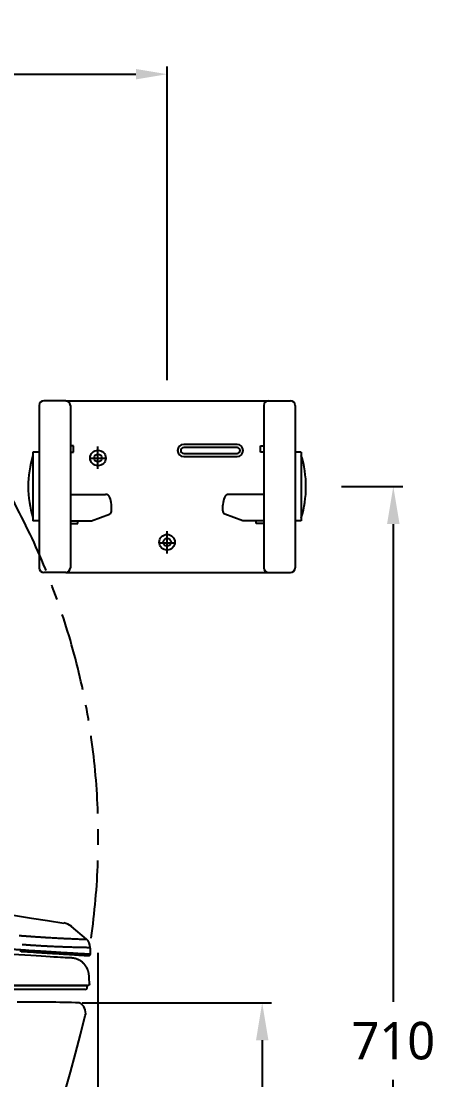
# Model space of a CAD drawing. Extents: x -7692 to 9871, y -72 to 2456.
# Drawn here: x -3113 to -2847, y 606 to 1284 of the extents above; entities that cross this region are included whole.
import ezdxf

# ---------------------------------------------------------------- set-up
doc = ezdxf.new("R2010")
doc.units = 0
doc.header["$LTSCALE"] = 20
doc.header["$MEASUREMENT"] = 0
doc.linetypes.add('CENTER', pattern=[2, 1.25, -0.25, 0.25, -0.25])
doc.layers.get('0').update_dxf_attribs({"linetype": 'CONTINUOUS'})
doc.layers.get('DEFPOINTS').update_dxf_attribs({"linetype": 'CONTINUOUS'})
for name, color, linetype in [('1', 7, 'CONTINUOUS'), ('4', 4, 'CONTINUOUS'), ('CENTER', 2, 'CENTER')]:
    doc.layers.add(name, color=color, linetype=linetype)
doc.styles.get("Standard").update_dxf_attribs({"font": 'NanumGothic.ttf'})
doc.dimstyles.get("Standard").update_dxf_attribs({"dimtxt": 2.7, "dimasz": 2.5, "dimexe": 1.5, "dimexo": 1.5, "dimgap": 1.5, "dimtad": 1, "dimdec": 0, "dimlfac": 10, "dimzin": 0, "dimdsep": 46, "dimtxsty": 'Standard', "dimcen": 0, "dimclrt": 2, "dimadec": 0, "dimazin": 0, "dimtfac": 1, "dimtdec": 0, "dimtmove": 0, "dimatfit": 3, "dimfxl": 0, "dimtolj": 1, "dimtzin": 0, "dimarcsym": 0})

# ---------------------------------------------------------------- blocks, each defined once
blk = doc.blocks.new('*D20')
at = {"color": 3, "lineweight": -2}
for p, q in [((-2907.96, 985.72), (-2868.71, 985.72)), ((-2874.71, 961.72), (-2874.71, 655.7)), ((-2874.71, 299.72), (-2874.71, 605.74)), ((-2868.69, 275.72), (-2880.71, 275.72))]:
    blk.add_line(p, q, dxfattribs=at)
at = {"color": 3}
for points in [[(-2878.71, 961.72), (-2870.71, 961.72), (-2874.71, 985.72)], [(-2878.71, 299.72), (-2870.71, 299.72), (-2874.71, 275.72)]]:
    blk.add_solid(points, dxfattribs=at)
at = {"layer": 'DEFPOINTS', "color": 0}
for p in [(-2909.76, 985.72), (-2874.71, 275.72), (-2866.89, 275.72)]:
    blk.add_point(p, dxfattribs=at)
at = {"color": 2, "insert": (-2874.71, 630.72), "char_height": 24, "attachment_point": 5}
blk.add_mtext('\\A1;710', dxfattribs=at)
blk = doc.blocks.new('*D21')
at = {"layer": '1', "color": 3, "lineweight": -2}
for p, q in [((-3739.69, 1192.56), (-3739.69, 1254.83)), ((-3019.69, 1053.91), (-3019.69, 1254.83)), ((-3719.69, 1249.83), (-3039.69, 1249.83))]:
    blk.add_line(p, q, dxfattribs=at)
at = {"layer": '1', "color": 3}
for points in [[(-3719.69, 1253.16), (-3719.69, 1246.49), (-3739.69, 1249.83)], [(-3039.69, 1253.16), (-3039.69, 1246.49), (-3019.69, 1249.83)]]:
    blk.add_solid(points, dxfattribs=at)
at = {"layer": 'DEFPOINTS', "color": 0}
for p in [(-3019.69, 1249.83), (-3739.69, 1191.06), (-3019.69, 1052.41)]:
    blk.add_point(p, dxfattribs=at)
at = {"layer": '1', "color": 2, "insert": (-3379.69, 1270.67), "char_height": 20, "attachment_point": 5}
blk.add_mtext('\\A1;720', dxfattribs=at)
blk = doc.blocks.new('*D25')
at = {"color": 3, "lineweight": -2}
for p, q in [((-3074.18, 655.1), (-2952.73, 655.1)), ((-2958.73, 631.1), (-2958.73, 490.49)), ((-2958.73, 299.72), (-2958.73, 440.33)), ((-3215.14, 275.72), (-2952.73, 275.72))]:
    blk.add_line(p, q, dxfattribs=at)
at = {"color": 3}
for points in [[(-2962.73, 631.1), (-2954.73, 631.1), (-2958.73, 655.1)], [(-2962.73, 299.72), (-2954.73, 299.72), (-2958.73, 275.72)]]:
    blk.add_solid(points, dxfattribs=at)
at = {"layer": 'DEFPOINTS', "color": 0}
for p in [(-3075.98, 655.1), (-3216.94, 275.72), (-2958.73, 275.72)]:
    blk.add_point(p, dxfattribs=at)
at = {"color": 2, "insert": (-2958.73, 465.41), "char_height": 24, "attachment_point": 5}
blk.add_mtext('\\A1;380', dxfattribs=at)
blk = doc.blocks.new('*D17')
at = {"color": 3, "lineweight": -2}
for p, q in [((-3064.18, 687.1), (-3064.18, 32.96)), ((-3739.69, 274.22), (-3739.69, 32.96)), ((-3719.69, 37.96), (-3084.18, 37.96))]:
    blk.add_line(p, q, dxfattribs=at)
at = {"color": 3}
for points in [[(-3719.69, 41.29), (-3719.69, 34.62), (-3739.69, 37.96)], [(-3084.18, 41.29), (-3084.18, 34.62), (-3064.18, 37.96)]]:
    blk.add_solid(points, dxfattribs=at)
at = {"layer": 'DEFPOINTS', "color": 0}
for p in [(-3064.18, 688.6), (-3739.69, 275.72), (-3064.18, 37.96)]:
    blk.add_point(p, dxfattribs=at)
at = {"color": 2, "insert": (-3401.93, 58.84), "char_height": 20, "attachment_point": 5}
blk.add_mtext('\\A1;675', dxfattribs=at)

msp = doc.modelspace()

# ---------------------------------------------------------------- linework, layer by layer
for p, q in [((-3071.37, 695.8), (-3080.86, 703.93)), ((-3111.52, 666.22), (-3216.92, 666.22)), ((-3070.87, 666.22), (-3111.52, 666.22)), ((-3070.87, 665.22), (-3070.87, 666.22))]:
    msp.add_line(p, q)
at = {"flags": 128}
for points in [[(-3080.84, 703.91), (-3083.23, 705.44), (-3085.96, 706.24)], [(-3081.44, 683.84), (-3081.44, 683.84), (-3081.62, 683.85), (-3082.1, 683.87), (-3082.9, 683.92), (-3083.83, 683.97), (-3084.97, 684.03), (-3086.38, 684.11), (-3088.07, 684.21), (-3090.02, 684.32), (-3092.24, 684.45), (-3094.72, 684.6), (-3097.46, 684.76), (-3100.44, 684.94), (-3103.67, 685.13), (-3107.12, 685.34), (-3110.81, 685.56), (-3114.71, 685.8), (-3118.15, 686.01)]]:
    msp.add_lwpolyline(points, dxfattribs=at)
for centre, radius, start, end in [((-2798.61, 2685.48), 2000, 252.16883, 261.74013), ((-3075.53, 690.72), 6.57, 359.14546, 50.9237), ((-3069.82, 686.33), 1, 266.45627, 1.73021), ((-7068.07, 608.72), 4000, 1.11203, 1.17319), ((-3081.67, 679.35), 4.5, 87.00132, 92.53693), ((-3072.37, 665.22), 1.5, 270, 0), ((-3108.51, -393.23), 1048.83, 88.2225, 90.39731), ((-3078.86, 648.72), 7, 345.02477, 65.63388), ((-4596.39, 1027.42), 1571.02, 331.41411, 345.98549)]:
    msp.add_arc(centre, radius, start, end)
for points, knots in [([(-3222.63, 696.62), (-3222.1, 696.58), (-3221.04, 696.51), (-3219.46, 696.39), (-3217.89, 696.28), (-3216.33, 696.17), (-3214.77, 696.06), (-3213.22, 695.95), (-3211.68, 695.84), (-3210.15, 695.73), (-3208.62, 695.62), (-3207.1, 695.51), (-3205.58, 695.4), (-3204.07, 695.3), (-3202.57, 695.19), (-3201.08, 695.09), (-3199.59, 694.98), (-3198.12, 694.88), (-3196.65, 694.77), (-3195.18, 694.67), (-3193.72, 694.57), (-3190.26, 694.33), (-3184.83, 693.95), (-3177.56, 693.45), (-3170.46, 692.96), (-3163.46, 692.48), (-3156.58, 692.01), (-3149.8, 691.56), (-3143.21, 691.12), (-3138.05, 690.77), (-3134.23, 690.52), (-3131.7, 690.35), (-3129.19, 690.19), (-3126.71, 690.03), (-3124.26, 689.87), (-3121.84, 689.71), (-3119.45, 689.55), (-3117.09, 689.4), (-3114.76, 689.25), (-3113.23, 689.15), (-3112.46, 689.1)], [0, 0, 0, 0, 0.012828, 0.025626, 0.038392, 0.051127, 0.063832, 0.076505, 0.089147, 0.101759, 0.114339, 0.126889, 0.139407, 0.151895, 0.164351, 0.176777, 0.189171, 0.201534, 0.213867, 0.226168, 0.238439, 0.250678, 0.314057, 0.376887, 0.439167, 0.500898, 0.563926, 0.626563, 0.688811, 0.750669, 0.775798, 0.800883, 0.825925, 0.850923, 0.875878, 0.90079, 0.925657, 0.950482, 0.975263, 1, 1, 1, 1]), ([(-3114.49, 698.26), (-3114.19, 698.24), (-3113.61, 698.19), (-3112.74, 698.12), (-3111.9, 698.06), (-3111.07, 697.99), (-3110.26, 697.93), (-3109.46, 697.87), (-3108.68, 697.81), (-3107.92, 697.75), (-3107.17, 697.7), (-3106.44, 697.65), (-3105.51, 697.58), (-3104.4, 697.5), (-3103.09, 697.41), (-3101.79, 697.33), (-3100.49, 697.24), (-3099.19, 697.16), (-3098.33, 697.11), (-3097.9, 697.08)], [0, 0, 0, 0, 0.0486696, 0.0967577, 0.1442705, 0.191214, 0.237594, 0.283416, 0.3286853, 0.373407, 0.4175861, 0.4612274, 0.5043354, 0.5838152, 0.6645007, 0.7464237, 0.8296204, 0.914131, 1, 1, 1, 1]), ([(-3112.51, 692.56), (-3112.22, 692.54), (-3111.63, 692.49), (-3110.76, 692.42), (-3109.9, 692.36), (-3109.06, 692.29), (-3108.23, 692.23), (-3107.41, 692.17), (-3106.61, 692.12), (-3105.82, 692.06), (-3105.05, 692.01), (-3104.28, 691.96), (-3103.53, 691.91), (-3102.8, 691.86), (-3102.07, 691.81), (-3101.36, 691.77), (-3100.66, 691.73), (-3099.98, 691.69), (-3099.3, 691.65), (-3098.64, 691.61), (-3097.99, 691.58), (-3097.36, 691.54), (-3096.73, 691.51), (-3096.12, 691.48), (-3095.71, 691.46), (-3095.51, 691.45)], [0, 0, 0, 0, 0.047392, 0.094429, 0.141112, 0.18744, 0.233412, 0.279028, 0.324289, 0.369193, 0.413741, 0.457933, 0.501768, 0.545248, 0.58837, 0.631137, 0.673547, 0.7156, 0.757298, 0.798639, 0.839624, 0.880253, 0.920525, 0.960441, 1, 1, 1, 1]), ([(-3097.9, 697.08), (-3097.13, 697.03), (-3095.59, 696.94), (-3093.34, 696.81), (-3090.97, 696.68), (-3088.97, 696.57), (-3087.38, 696.49), (-3086.27, 696.44), (-3085.23, 696.39), (-3084.25, 696.34), (-3083.33, 696.29), (-3082.47, 696.25), (-3081.27, 696.2), (-3079.84, 696.13), (-3078.24, 696.06), (-3076.76, 696), (-3075.28, 695.94), (-3074.12, 695.89), (-3073.31, 695.86), (-3072.81, 695.85), (-3072.4, 695.83), (-3072.02, 695.82), (-3071.68, 695.8), (-3071.47, 695.79), (-3071.36, 695.79), (-3071.37, 695.79), (-3071.38, 695.79)], [0, 0, 0, 0, 0.045615, 0.091134, 0.140788, 0.200489, 0.228935, 0.256635, 0.283594, 0.309816, 0.3353, 0.360047, 0.38405, 0.442328, 0.495585, 0.551706, 0.61443, 0.691877, 0.734636, 0.771224, 0.80157, 0.839324, 0.886538, 0.936166, 0.974305, 1, 1, 1, 1]), ([(-3071.09, 685.41), (-3071.09, 685.41), (-3070.98, 685.4), (-3071.36, 685.42), (-3072.28, 685.48), (-3073.93, 685.58), (-3076.2, 685.73), (-3079.1, 685.91), (-3082.86, 686.14), (-3087.61, 686.44), (-3093.44, 686.81), (-3099.85, 687.22), (-3106.68, 687.66), (-3111.63, 687.98), (-3114.07, 688.14)], [0, 0, 0, 0, 0.000325, 0.085218, 0.170152, 0.255095, 0.340059, 0.425229, 0.510167, 0.61232, 0.714244, 0.813635, 0.908369, 1, 1, 1, 1]), ([(-3113.23, 688.08), (-3110.55, 687.91), (-3105.21, 687.56), (-3098.04, 687.1), (-3091.57, 686.69), (-3085.89, 686.33), (-3081.02, 686.03), (-3076.99, 685.77), (-3073.84, 685.58), (-3071.54, 685.44), (-3070.26, 685.36), (-3069.73, 685.32), (-3069.89, 685.33), (-3069.89, 685.33)], [0, 0, 0, 0, 0.100069, 0.200122, 0.300157, 0.400159, 0.500121, 0.600064, 0.700005, 0.799938, 0.899858, 0.999757, 1, 1, 1, 1]), ([(-3112.46, 689.1), (-3109.75, 688.92), (-3104.35, 688.58), (-3097.14, 688.12), (-3090.64, 687.71), (-3084.93, 687.35), (-3080.03, 687.04), (-3075.98, 686.79), (-3072.79, 686.6), (-3070.52, 686.45), (-3069.09, 686.37), (-3068.91, 686.36), (-3068.82, 686.35)], [0, 0, 0, 0, 0.101033, 0.200696, 0.300439, 0.400656, 0.500028, 0.600378, 0.70027, 0.80012, 0.900162, 1, 1, 1, 1]), ([(-3095.51, 691.45), (-3094.54, 691.41), (-3092.55, 691.31), (-3089.71, 691.19), (-3087.06, 691.09), (-3084.75, 691.01), (-3082.74, 690.94), (-3080.9, 690.88), (-3079.03, 690.83), (-3077.16, 690.78), (-3075.35, 690.74), (-3073.72, 690.7), (-3072.21, 690.67), (-3070.87, 690.65), (-3069.82, 690.63), (-3069.19, 690.62), (-3068.85, 690.62), (-3068.96, 690.62), (-3068.99, 690.62)], [0, 0, 0, 0, 0.057523, 0.117499, 0.179928, 0.235341, 0.283339, 0.333259, 0.385102, 0.447383, 0.51168, 0.577993, 0.646321, 0.725953, 0.81255, 0.893893, 0.974507, 1, 1, 1, 1]), ([(-3069.7, 672.39), (-3069.7, 672.5), (-3069.72, 672.73), (-3069.75, 673.06), (-3069.78, 673.39), (-3069.83, 673.71), (-3069.88, 674.02), (-3069.94, 674.33), (-3070.01, 674.62), (-3070.08, 674.91), (-3070.16, 675.19), (-3070.24, 675.47), (-3070.33, 675.73), (-3070.42, 675.99), (-3070.52, 676.24), (-3070.61, 676.48), (-3070.71, 676.71), (-3070.82, 676.94), (-3070.92, 677.16), (-3071.03, 677.37), (-3071.14, 677.57), (-3071.24, 677.76), (-3071.35, 677.95), (-3071.46, 678.13), (-3071.57, 678.3), (-3071.68, 678.47), (-3071.78, 678.63), (-3071.89, 678.78), (-3072, 678.93), (-3072.1, 679.07), (-3072.2, 679.2), (-3072.3, 679.32), (-3072.4, 679.44), (-3072.49, 679.56), (-3072.58, 679.67), (-3072.67, 679.77), (-3072.76, 679.86), (-3072.84, 679.96), (-3072.92, 680.04), (-3072.99, 680.12), (-3073.07, 680.2), (-3073.13, 680.27), (-3073.2, 680.33), (-3073.26, 680.39), (-3073.32, 680.45), (-3073.37, 680.5), (-3073.42, 680.54), (-3073.63, 680.74), (-3074.01, 681.08), (-3074.6, 681.54), (-3075.2, 681.95), (-3075.83, 682.33), (-3076.47, 682.66), (-3077.12, 682.95), (-3077.79, 683.21), (-3078.47, 683.41), (-3079.15, 683.58), (-3079.84, 683.71), (-3080.53, 683.8), (-3081.21, 683.85), (-3081.67, 683.85), (-3081.9, 683.84)], [0, 0, 0, 0, 0.018456, 0.036575, 0.054356, 0.071799, 0.088904, 0.105672, 0.122102, 0.138194, 0.153949, 0.169366, 0.184445, 0.199186, 0.21359, 0.227656, 0.241384, 0.254774, 0.267827, 0.280542, 0.292919, 0.304959, 0.316661, 0.328025, 0.339051, 0.34974, 0.360091, 0.370104, 0.379779, 0.389117, 0.398117, 0.406779, 0.415103, 0.42309, 0.430739, 0.43805, 0.445024, 0.451659, 0.457957, 0.463917, 0.46954, 0.474825, 0.479772, 0.484381, 0.488652, 0.492586, 0.496182, 0.499441, 0.539593, 0.579472, 0.619075, 0.658404, 0.697458, 0.736237, 0.774742, 0.812972, 0.850927, 0.888607, 0.926013, 0.963144, 1, 1, 1, 1]), ([(-3216.77, 666.22), (-3206.81, 666.22), (-3197.05, 666.22), (-3178.07, 666.22), (-3168.85, 666.22), (-3151.08, 666.22), (-3142.53, 666.22), (-3126.24, 666.22), (-3118.5, 666.22), (-3111.21, 666.22)], [0, 0, 0, 0, 0.25, 0.25, 0.5, 0.5, 0.75, 0.75, 1, 1, 1, 1]), ([(-3111.21, 666.22), (-3104.75, 666.22), (-3098.94, 666.22), (-3088.82, 666.22), (-3084.5, 666.22), (-3077.54, 666.22), (-3074.89, 666.22), (-3071.34, 666.22), (-3070.45, 666.22), (-3070.45, 666.22)], [0, 0, 0, 0, 0.25, 0.25, 0.5, 0.5, 0.75, 0.75, 1, 1, 1, 1]), ([(-3069.45, 667.27), (-3069.45, 667.25), (-3069.44, 667.11), (-3069.5, 666.83), (-3069.68, 666.55), (-3069.88, 666.39), (-3070.05, 666.3), (-3070.24, 666.23), (-3070.38, 666.22), (-3070.45, 666.22)], [0, 0, 0, 0, 0.02977, 0.271719, 0.513668, 0.627471, 0.74646, 0.870637, 1, 1, 1, 1]), ([(-3112.6, 663.72), (-3112.98, 663.72), (-3113.74, 663.72), (-3114.89, 663.72), (-3116.05, 663.72), (-3117.22, 663.72), (-3118.39, 663.72), (-3119.57, 663.72), (-3120.75, 663.72), (-3121.94, 663.72), (-3123.14, 663.72), (-3124.35, 663.72), (-3125.56, 663.72), (-3126.78, 663.72), (-3128.01, 663.72), (-3129.25, 663.72), (-3130.49, 663.72), (-3131.74, 663.72), (-3132.99, 663.72), (-3134.26, 663.72), (-3137.13, 663.72), (-3141.66, 663.72), (-3147.97, 663.72), (-3154.41, 663.72), (-3160.98, 663.72), (-3167.69, 663.72), (-3174.51, 663.72), (-3181.44, 663.72), (-3187.07, 663.72), (-3191.32, 663.72), (-3194.17, 663.72), (-3197.02, 663.72), (-3199.89, 663.72), (-3202.77, 663.72), (-3205.67, 663.72), (-3208.58, 663.72), (-3211.5, 663.72), (-3214.44, 663.72), (-3216.41, 663.72), (-3217.39, 663.72)], [0, 0, 0, 0, 0.013123, 0.026242, 0.039357, 0.052469, 0.065577, 0.078684, 0.091788, 0.104891, 0.117993, 0.131095, 0.144197, 0.1573, 0.170404, 0.18351, 0.196618, 0.20973, 0.222844, 0.235963, 0.249086, 0.311842, 0.374541, 0.437241, 0.500001, 0.562757, 0.625456, 0.688156, 0.750915, 0.775844, 0.800759, 0.825663, 0.850561, 0.875454, 0.900348, 0.925246, 0.950152, 0.975069, 1, 1, 1, 1]), ([(-3072.37, 663.72), (-3072.37, 663.72), (-3072.37, 663.72), (-3072.39, 663.72), (-3072.42, 663.72), (-3072.45, 663.72), (-3072.5, 663.72), (-3072.55, 663.72), (-3072.62, 663.72), (-3072.69, 663.72), (-3072.78, 663.72), (-3072.88, 663.72), (-3072.98, 663.72), (-3073.29, 663.72), (-3073.95, 663.72), (-3075.2, 663.72), (-3076.81, 663.72), (-3078.74, 663.72), (-3081, 663.72), (-3083.55, 663.72), (-3086.39, 663.72), (-3089.49, 663.72), (-3092.84, 663.72), (-3096.41, 663.72), (-3100.19, 663.72), (-3103.28, 663.72), (-3105.56, 663.72), (-3106.92, 663.72), (-3108.3, 663.72), (-3109.71, 663.72), (-3111.14, 663.72), (-3112.11, 663.72), (-3112.6, 663.72)], [0, 0, 0, 0, 0.0109605, 0.0219172, 0.0328709, 0.0438224, 0.0547725, 0.0657219, 0.0766714, 0.0876219, 0.098574, 0.1095286, 0.1204865, 0.1314483, 0.1968292, 0.2622148, 0.3269376, 0.3916652, 0.4554252, 0.5191901, 0.5817103, 0.6442351, 0.7052715, 0.7663126, 0.8256586, 0.8850095, 0.9041796, 0.9233422, 0.9425013, 0.9616612, 0.980826, 1, 1, 1, 1])]:
    msp.add_open_spline(points, degree=3, knots=knots)
msp.add_open_spline([(-3069.45, 667.27), (-3069.53, 668.98), (-3069.62, 670.68), (-3069.7, 672.39)], degree=3)
at = {"layer": '1'}
for p, q in [((-3064.02, 997.15), (-3064.02, 1011.47)), ((-3069.41, 1004.03), (-3058.4, 1004.03)), ((-3019.69, 942.92), (-3019.69, 957.23)), ((-3025.08, 949.8), (-3014.06, 949.8))]:
    msp.add_line(p, q, dxfattribs=at)
at = {"layer": '4'}
for p, q in [((-3101.69, 1037.72), (-3101.69, 933.72)), ((-3084.69, 1040.72), (-3098.69, 1040.72)), ((-3084.69, 1040.72), (-2954.69, 1040.72)), ((-3081.69, 1037.72), (-3081.69, 933.72)), ((-2957.69, 1037.72), (-2957.69, 933.72)), ((-2954.69, 1040.72), (-2940.69, 1040.72)), ((-2937.69, 1037.72), (-2937.69, 933.72)), ((-3079.6, 1011.74), (-3081.69, 1011.74)), ((-3079.6, 1007.72), (-3079.6, 1011.74)), ((-2959.78, 1011.74), (-2957.69, 1011.74)), ((-2959.78, 1007.72), (-2959.78, 1011.74)), ((-3105.69, 1007.72), (-3105.69, 963.72)), ((-3101.69, 1007.72), (-3105.69, 1007.72)), ((-3081.69, 1007.72), (-3079.6, 1007.72)), ((-2957.69, 1007.72), (-2959.78, 1007.72)), ((-2933.69, 1007.72), (-2937.69, 1007.72)), ((-2933.69, 1007.72), (-2933.69, 963.72)), ((-3081.69, 980.72), (-3059.24, 980.72)), ((-2957.69, 980.72), (-2980.15, 980.72)), ((-3101.69, 963.72), (-3105.69, 963.72)), ((-3081.69, 963.72), (-3068.2, 963.72)), ((-3076.84, 962.18), (-3076.84, 963.72)), ((-3068.2, 963.72), (-3056.66, 968.14)), ((-2971.18, 963.72), (-2982.72, 968.14)), ((-2957.69, 963.72), (-2971.18, 963.72)), ((-2962.54, 962.18), (-2962.54, 963.72)), ((-2933.69, 963.72), (-2937.69, 963.72)), ((-3081.69, 962.18), (-3076.84, 962.18)), ((-2957.69, 962.18), (-2962.54, 962.18)), ((-3084.69, 930.72), (-3098.69, 930.72)), ((-3084.69, 930.72), (-2954.69, 930.72)), ((-2954.69, 930.72), (-2940.69, 930.72))]:
    msp.add_line(p, q, dxfattribs=at)
for points in [[(-2974.85, 1004.99, 1), (-2974.85, 1012.77), (-3009.07, 1012.77, 1), (-3009.07, 1004.99)], [(-2974.85, 1006.99, 1), (-2974.85, 1010.77), (-3009.07, 1010.77, 1), (-3009.07, 1006.99)]]:
    msp.add_lwpolyline(points, format="xyb", close=True, dxfattribs=at)
for centre, radius in [((-3064.02, 1004.03), 5), ((-3064.02, 1004.03), 2.5), ((-3019.69, 950.08), 5), ((-3019.69, 950.08), 2.5)]:
    msp.add_circle(centre, radius, dxfattribs=at)
for centre, radius, start, end in [((-3098.69, 1037.72), 3, 90, 180), ((-3084.69, 1037.72), 3, 0, 90), ((-2954.69, 1037.72), 3, 90, 180), ((-2940.69, 1037.72), 3, 0, 90), ((-3040.51, 985.72), 68.18, 162.94091, 197.05909), ((-2998.87, 985.72), 68.18, 342.94091, 17.05909), ((-3059.24, 977.72), 3, 20.74303, 90), ((-3073.76, 972.22), 18.53, 352.32155, 20.74303), ((-2965.62, 972.22), 18.53, 159.25697, 187.67845), ((-2980.15, 977.72), 3, 90, 159.25697), ((-3057.38, 970.01), 2, 290.97192, 352.32155), ((-2982, 970.01), 2, 187.67845, 249.02808), ((-3098.69, 933.72), 3, 180, 270), ((-3084.69, 933.72), 3, 270, 0), ((-2954.69, 933.72), 3, 180, 270), ((-2940.69, 933.72), 3, 270, 0)]:
    msp.add_arc(centre, radius, start, end, dxfattribs=at)
at = {"layer": 'CENTER', "color": 1, "linetype": 'CENTER', "ltscale": 2}
msp.add_arc((-3516.03, 761.2), 452.26, 351.78352, 90.93567, dxfattribs=at)

# ---------------------------------------------------------------- dimensions: what is measured, and where the dimension line sits
dim = msp.add_linear_dim(base=(-2874.71, 275.72), p1=(-2909.76, 985.72), p2=(-2866.89, 275.72), angle=90, dimstyle='Standard', override={"dimscale": 1.2, "dimtxt": 20, "dimasz": 20, "dimexe": 5, "dimgap": 10, "dimtih": 1, "dimtoh": 1, "dimlfac": 1, "dimzin": 12, "dimclrd": 3, "dimclre": 3, "dimazin": 2, "dimarcsym": 1})
dim.commit()
dim.dimension.update_dxf_attribs({"geometry": '*D20', "text_midpoint": (-2874.71, 630.72), "dimtype": 160})
dim = msp.add_linear_dim(base=(-3064.18, 37.96), p1=(-3739.69, 275.72), p2=(-3064.18, 688.6), text='675', dimstyle='Standard', override={"dimtxt": 20, "dimasz": 20, "dimexe": 5, "dimgap": 10, "dimlfac": 1, "dimzin": 12, "dimclrd": 3, "dimclre": 3, "dimazin": 2, "dimarcsym": 1})
dim.commit()
dim.dimension.update_dxf_attribs({"geometry": '*D17', "text_midpoint": (-3401.93, 37.96), "dimtype": 160})
dim = msp.add_linear_dim(base=(-2958.73, 275.72), p1=(-3075.98, 655.1), p2=(-3216.94, 275.72), angle=90, text='380', dimstyle='Standard', override={"dimscale": 1.2, "dimtxt": 20, "dimasz": 20, "dimexe": 5, "dimgap": 10, "dimtih": 1, "dimtoh": 1, "dimlfac": 1, "dimzin": 12, "dimclrd": 3, "dimclre": 3, "dimazin": 2, "dimarcsym": 1})
dim.commit()
dim.dimension.update_dxf_attribs({"geometry": '*D25', "text_midpoint": (-2958.73, 465.41), "dimtype": 160})
at = {"layer": '1'}
dim = msp.add_linear_dim(base=(-3019.69, 1249.83), p1=(-3739.69, 1191.06), p2=(-3019.69, 1052.41), dimstyle='Standard', override={"dimtxt": 20, "dimasz": 20, "dimexe": 5, "dimgap": 10, "dimlfac": 1, "dimclrd": 3, "dimclre": 3}, dxfattribs=at)
dim.commit()
dim.dimension.update_dxf_attribs({"geometry": '*D21', "text_midpoint": (-3379.69, 1249.83), "dimtype": 160})

doc.saveas('drawing.dxf')
